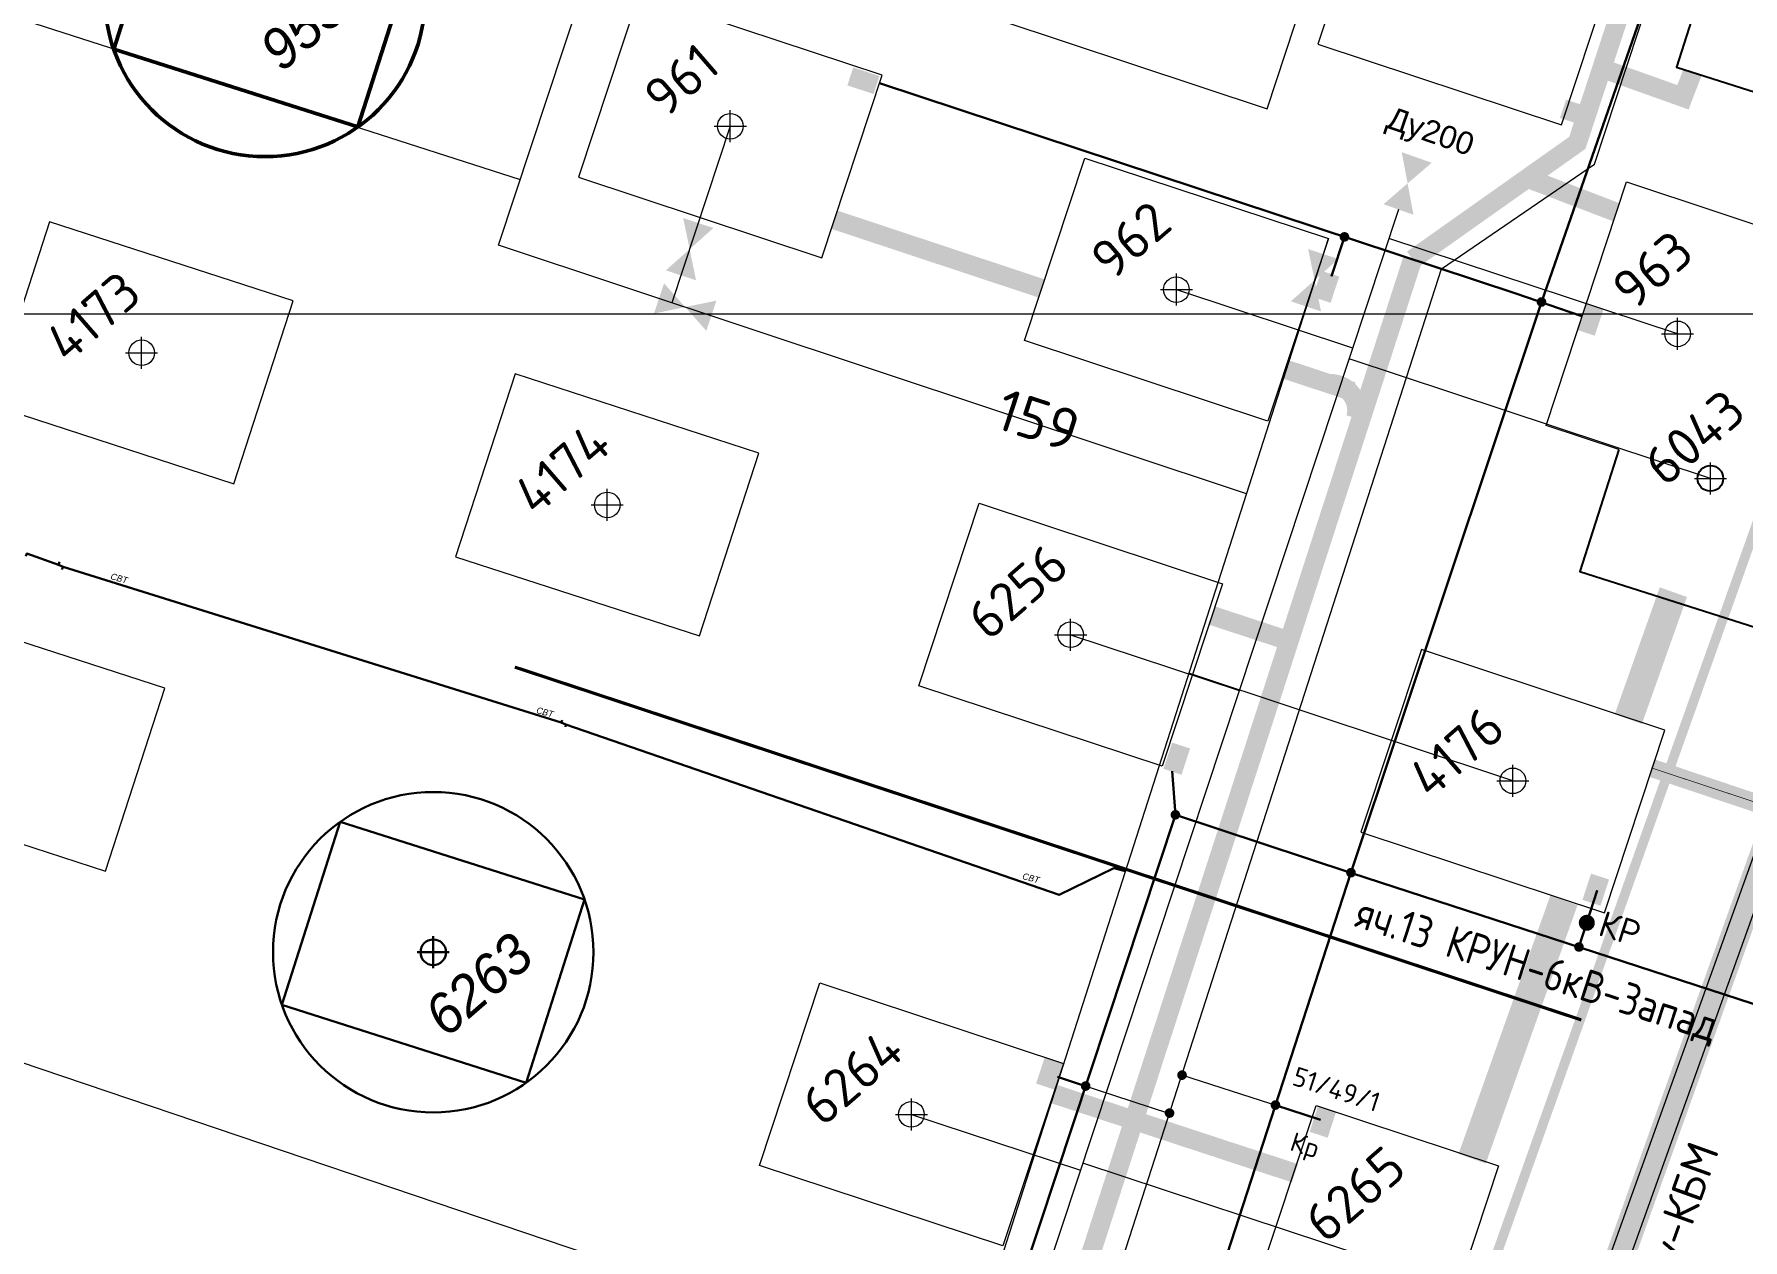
# Model space of a CAD drawing. Header units: millimetres. Extents: x 519 to 9564855, y -810 to 5021775.
# Drawn here: x 9522351 to 9522884, y 5001711 to 5002087 of the extents above; entities that cross this region are included whole.
import ezdxf
from ezdxf.enums import TextEntityAlignment as Align

# ---------------------------------------------------------------- set-up
doc = ezdxf.new("R2010")
doc.units = ezdxf.units.MM
doc.header["$LTSCALE"] = 2
doc.header["$MEASUREMENT"] = 0
doc.header["$PDMODE"] = 2
doc.header["$PDSIZE"] = 5
doc.linetypes.add('1', pattern=[0])
for name, color, linetype in [('160 скважин на 2012 год', 7, 'Continuous'), ('Existing roads', 41, 'Continuous'), ('Future Roads', 44, 'Continuous'), ('GRID_PULKOVO', 7, 'Continuous'), ('OilColl&Flowlines', 3, 'Continuous'), ('ROAD_ASF', 9, 'Continuous'), ('ROAD_GROUND', 9, 'Continuous'), ('SEA_COST', 4, 'Continuous'), ('stage 7.frame', 7, 'Continuous'), ('Скважины на 2013 год.', 21, '1'), ('Скважины на 2014 год', 70, 'Continuous'), ('Скважины на 2025 год _ОСМОТР', 5, 'Continuous')]:
    doc.layers.add(name, color=color, linetype=linetype)
for name, color, linetype, lineweight in [('160 скважин на 2012 год - Электрика', 192, 'Continuous', 30), ('160 скважин на2012 год.Выкидные линии', 5, 'Continuous', 30), ('WELLS(drilled after 2000y)', 6, 'Continuous', 40), ('Нефтепровод Fiberclass', 14, 'g5_122_n', 30), ('Новый водовод', 5, 'g_122_vpr', 30), ('Скважины на 2024 год-125', 10, 'Continuous', 40), ('Скважины на 2026', 222, 'Continuous', 50), ('Скважины на 2027 год', 20, 'Continuous', 50), ('Скважины от Геологов', 253, 'Continuous', 30), ('Электро', 1, 'Continuous', 30), ('Электроснаб', 1, 'Continuous', 18), ('Электроснабжене', 1, 'Continuous', 18)]:
    doc.layers.add(name, color=color, linetype=linetype, lineweight=lineweight)
doc.styles.add('92051501$0$STANDARD', font='simplex.shx')
doc.styles.add('Arial', font='arial.ttf', dxfattribs={"height": 30})
doc.styles.add('Elect', font='isocpeur.ttf')
doc.styles.add('GeoApp', font='', dxfattribs={"height": 1})
doc.styles.add('Line_GUGK', font='')
doc.styles.get("Standard").update_dxf_attribs({"font": 'isocpeur.ttf', "width": 0.5})
doc.styles.get('GeoApp').set_extended_font_data('D431', italic=True)
doc.styles.get('Line_GUGK').set_extended_font_data('Bm431', italic=True)
doc.linetypes.add('g5_122_n', pattern='A,1,-1,1.5,-0.3,["Н",GeoApp,S=1,R=0,X=0,Y=-0.5],-1.5,1.5,-1,4,-1,4,-1,3', length=20.8)
doc.linetypes.add('g_122_vpr', pattern='A,2,-2,3,-0.6,["Впр",Line_GUGK,S=2,R=0,X=0,Y=-1],-6.4,3,-2,8,-2,8,-2,6', length=45)
doc.linetypes.add('WTR_LINE', pattern='A,0.5,-0.2,["W",92051501$0$STANDARD,S=0.1,R=0,X=-0.1,Y=-0.05],-0.05', length=0.75)

msp = doc.modelspace()

# ---------------------------------------------------------------- hatches: boundary and pattern name
at = {"layer": '160 скважин на 2012 год - Электрика', "lineweight": 0, "ltscale": 7.5}
msp.add_hatch(color=192, dxfattribs=at).paths.add_polyline_path([(9522842.41019, 5001823.40766), (9522836.78781, 5001825.23372), (9522834.12568, 5001817.03707), (9522839.74805, 5001815.21102)])
at = {"layer": 'Электро'}
msp.add_hatch(color=256, dxfattribs=at).paths.add_polyline_path([(9522606.56987, 5002076.8633), (9522604.71288, 5002071.25107), (9522612.89474, 5002068.54384), (9522614.75173, 5002074.15607)])
at = {"layer": 'Электро', "ltscale": 0.5}
for points in [[(9522749.91465, 5002005.23467), (9522755.52688, 5002003.37769), (9522758.23411, 5002011.55954), (9522752.62188, 5002013.41653)], [(9522832.3225, 5001994.97143), (9522837.93473, 5001993.11444), (9522840.64196, 5002001.2963), (9522835.02973, 5002003.15329)], [(9522842.40954, 5001823.40727), (9522836.78717, 5001825.23333), (9522834.12503, 5001817.03669), (9522839.74741, 5001815.21063)], [(9522842.41019, 5001823.40766), (9522836.78781, 5001825.23372), (9522834.12568, 5001817.03707), (9522839.74805, 5001815.21102)]]:
    msp.add_hatch(color=256, dxfattribs=at).paths.add_polyline_path(points)
at = {"layer": 'Электро', "ltscale": 5}
for points in [[(9522703.36498, 5001857.9482), (9522708.97721, 5001856.09122), (9522711.68444, 5001864.27308), (9522706.07221, 5001866.13006)], [(9522703.36498, 5001857.9482), (9522708.97721, 5001856.09122), (9522711.68444, 5001864.27308), (9522706.07221, 5001866.13006)], [(9522663.61492, 5001759.72847), (9522669.22715, 5001757.87148), (9522671.93438, 5001766.05334), (9522666.32214, 5001767.91032)], [(9522757.2788, 5001751.02006), (9522751.65643, 5001752.84611), (9522748.99429, 5001744.64947), (9522754.61666, 5001742.82341)]]:
    msp.add_hatch(color=256, dxfattribs=at).paths.add_polyline_path(points)
at = {"layer": 'Электроснаб', "linetype": 'ByBlock', "lineweight": 0, "ltscale": 0.5}
for points in [[(9522832.3225, 5001994.97143), (9522837.93473, 5001993.11444), (9522840.64196, 5002001.2963), (9522835.02973, 5002003.15329)], [(9522842.40954, 5001823.40727), (9522836.78717, 5001825.23333), (9522834.12503, 5001817.03669), (9522839.74741, 5001815.21063)], [(9522842.41019, 5001823.40766), (9522836.78781, 5001825.23372), (9522834.12568, 5001817.03707), (9522839.74805, 5001815.21102)]]:
    msp.add_hatch(color=1, dxfattribs=at).paths.add_polyline_path(points)
at = {"layer": 'Электроснаб', "linetype": 'ByBlock', "lineweight": 0, "ltscale": 5}
for points in [[(9522703.36498, 5001857.9482), (9522708.97721, 5001856.09122), (9522711.68444, 5001864.27308), (9522706.07221, 5001866.13006)], [(9522703.36498, 5001857.9482), (9522708.97721, 5001856.09122), (9522711.68444, 5001864.27308), (9522706.07221, 5001866.13006)], [(9522663.61492, 5001759.72847), (9522669.22715, 5001757.87148), (9522671.93438, 5001766.05334), (9522666.32214, 5001767.91032)], [(9522757.2788, 5001751.02006), (9522751.65643, 5001752.84611), (9522748.99429, 5001744.64947), (9522754.61666, 5001742.82341)]]:
    msp.add_hatch(color=1, dxfattribs=at).paths.add_polyline_path(points)
at = {"layer": 'Электроснабжене', "linetype": 'ByBlock', "lineweight": 0, "ltscale": 0.5}
for points in [[(9522832.3225, 5001994.97143), (9522837.93473, 5001993.11444), (9522840.64196, 5002001.2963), (9522835.02973, 5002003.15329)], [(9522842.40954, 5001823.40727), (9522836.78717, 5001825.23333), (9522834.12503, 5001817.03669), (9522839.74741, 5001815.21063)], [(9522842.41019, 5001823.40766), (9522836.78781, 5001825.23372), (9522834.12568, 5001817.03707), (9522839.74805, 5001815.21102)]]:
    msp.add_hatch(color=1, dxfattribs=at).paths.add_polyline_path(points)
at = {"layer": 'Электроснабжене', "linetype": 'ByBlock', "lineweight": 0, "ltscale": 5}
for points in [[(9522703.36498, 5001857.9482), (9522708.97721, 5001856.09122), (9522711.68444, 5001864.27308), (9522706.07221, 5001866.13006)], [(9522703.36498, 5001857.9482), (9522708.97721, 5001856.09122), (9522711.68444, 5001864.27308), (9522706.07221, 5001866.13006)], [(9522663.61492, 5001759.72847), (9522669.22715, 5001757.87148), (9522671.93438, 5001766.05334), (9522666.32214, 5001767.91032)], [(9522757.2788, 5001751.02006), (9522751.65643, 5001752.84611), (9522748.99429, 5001744.64947), (9522754.61666, 5001742.82341)]]:
    msp.add_hatch(color=1, dxfattribs=at).paths.add_polyline_path(points)

# ---------------------------------------------------------------- linework, layer by layer
at = {"layer": '160 скважин на 2012 год', "color": 0, "linetype": 'ByBlock', "lineweight": 0, "elevation": 0.00005}
msp.add_lwpolyline([(9522764.99218, 5001838.1859), (9522840.9727, 5001813.04532), (9522859.82814, 5001870.03072), (9522783.84761, 5001895.1713)], close=True, dxfattribs=at)
at = {"layer": '160 скважин на 2012 год', "color": 8, "linetype": 'ByBlock', "lineweight": 0, "ltscale": 80, "const_width": 0.2}
msp.add_lwpolyline([(9522892.94657, 5001845.89208), (9522855.59647, 5001858.25055)], dxfattribs=at)
at = {"layer": '160 скважин на 2012 год', "color": 0, "linetype": 'ByBlock', "lineweight": 0}
msp.add_circle((9522812.4, 5001854.2), 4, dxfattribs=at)
msp.add_point((9522812.4, 5001854.2), dxfattribs=at)
at = {"layer": '160 скважин на 2012 год - Электрика', "linetype": 'ByBlock', "lineweight": 0, "ltscale": 80}
msp.add_line((9522838.75154, 5001819.97955), (9522833.01812, 5001802.33392), dxfattribs=at)
at = {"layer": '160 скважин на 2012 год - Электрика', "color": 192, "lineweight": 0, "ltscale": 7.5, "const_width": 2.5}
msp.add_lwpolyline([(9522834.28459, 5001810.27679, 1), (9522836.66223, 5001809.50425, 1)], format="xyb", close=True, dxfattribs=at)
at = {"layer": '160 скважин на2012 год.Выкидные линии', "color": 3, "linetype": 'ByBlock', "lineweight": 0, "ltscale": 80}
msp.add_lwpolyline([(9522812.4, 5001854.2), (9522711.31395, 5001887.79738)], dxfattribs=at)
at = {"layer": 'Existing roads', "linetype": 'ByBlock', "lineweight": 0, "const_width": 6, "flags": 128}
for points in [[(9522781.10905, 5002016.92933), (9522832.51197, 5002053.30862), (9522925.22907, 5002335.51409)], [(9522840.19746, 5002076.5396), (9522868.27625, 5002066.53019)], [(9522864.55584, 5002065.17035), (9522868.47182, 5002075.3514)], [(9522835.24051, 5002061.55619), (9522828.04757, 5002063.9362)], [(9522816.93555, 5002042.28475), (9522844.73627, 5002031.62419)], [(9522600.69063, 5002029.30858), (9522665.36974, 5002007.8605)], [(9522530.5957, 5001242.76622), (9522781.10905, 5002016.92933)], [(9522741.33382, 5001982.67023), (9522762.36352, 5001975.69662)], [(9522718.67666, 5001905.72862), (9522741.32311, 5001898.27684)], [(9522668.97666, 5001756.52862), (9522714.26956, 5001741.62505)], [(9522714.26956, 5001741.62505), (9522744.37135, 5001731.74796)]]:
    msp.add_lwpolyline(points, dxfattribs=at)
msp.add_lwpolyline([(9522755.14215, 5001978.1824, -0.512536816), (9522763.33906, 5001967.41412, 0.792540436)], format="xyb", dxfattribs=at)
at = {"layer": 'Future Roads', "linetype": 'ByBlock', "lineweight": 0, "ltscale": 25, "const_width": 5.7, "elevation": 0}
msp.add_lwpolyline([(9522855.59647, 5001858.25055), (9522892.85172, 5001845.72423)], dxfattribs=at)
at = {"layer": 'GRID_PULKOVO', "lineweight": 0}
msp.add_line((9519000, 5002000), (9533000, 5002000), dxfattribs=at)
at = {"layer": 'OilColl&Flowlines', "linetype": 'ByBlock', "lineweight": 0}
for p, q in [((9522735.68302, 5002063.97731), (9522798.21503, 5002253.23231)), ((9522495.84687, 5002021.33523), (9522532.29371, 5002131.48586)), ((9522532.29371, 5002131.48586), (9522735.68302, 5002063.97731)), ((9522568.2, 5002058.5), (9522549.97558, 5002003.42501)), ((9522518.99012, 5001288.22242, -26.066), (9522754.81798, 5002023.42241)), ((9522729.28402, 5001943.81958, -2.82226), (9522495.84687, 5002021.33523))]:
    msp.add_line(p, q, dxfattribs=at)
at = {"layer": 'OilColl&Flowlines', "color": 5, "linetype": 'ByBlock', "lineweight": 0}
for points in [[(9522787.08294, 5002047.10694), (9522777.71311, 5002050.39876), (9522779.54722, 5002040.63834)], [(9522781.38133, 5002030.87791), (9522779.54722, 5002040.63834), (9522772.0115, 5002034.16974)]]:
    msp.add_solid(points, dxfattribs=at)
at = {"layer": 'OilColl&Flowlines', "linetype": 'ByBlock', "lineweight": 0}
for points in [[(9522562.9177, 5002026.73159), (9522555.50192, 5002020.12584), (9522553.48906, 5002029.85097)], [(9522557.51477, 5002010.4007), (9522548.08613, 5002013.52009), (9522555.50192, 5002020.12584)], [(9522748.50965, 5002020.16564), (9522757.93829, 5002017.04626), (9522750.5225, 5002010.44051)], [(9522547.51124, 5002009.47049), (9522554.11699, 5002002.0547), (9522544.39185, 5002000.04184)], [(9522743.10672, 5002003.83476), (9522750.5225, 5002010.44051), (9522752.53536, 5002000.71537)], [(9522563.84212, 5002004.06755), (9522560.72274, 5001994.63891), (9522554.11699, 5002002.0547)]]:
    msp.add_solid(points, dxfattribs=at)
at = {"layer": 'ROAD_ASF', "lineweight": 0}
for points in [[(9521737.23529, 4997056.36456), (9521526.30791, 4997406.20512), (9521491.42617, 4997522.40996), (9521494.64376, 4997784.54227), (9521557.42562, 4998123.62451), (9523181.91284, 5002651.278), (9523567.30412, 5002471.17809), (9525869.16882, 5001381.54446), (9525963.92258, 5001333.47903), (9526128.60686, 5001261.79325), (9526517.55757, 5001074.97311), (9527241.30336, 5000725.10977), (9527302.0959, 5000699.32947), (9527474.32311, 5000617.56906), (9528116.89056, 5000310.63684)], [(9521742.137, 4997059.855), (9521531.837, 4997408.655), (9521497.437, 4997523.255), (9521500.637, 4997783.955), (9521563.237, 4998122.055), (9523185.337, 5002643.055), (9523564.737, 5002465.755), (9525866.52759, 5001376.15646), (9525961.36584, 5001328.04817), (9526126.10975, 5001256.33643), (9526514.94624, 5001069.57117), (9527238.82495, 5000719.64358), (9527299.637, 5000693.855), (9527471.737, 5000612.155), (9528114.237, 5000305.255)]]:
    msp.add_lwpolyline(points, dxfattribs=at)
at = {"layer": 'ROAD_GROUND', "color": 8, "lineweight": 0, "const_width": 9}
msp.add_lwpolyline([(9521739.68614, 4997058.10978), (9521529.07245, 4997407.43006), (9521494.43159, 4997522.83248), (9521497.64038, 4997784.24863), (9521560.33131, 4998122.83976), (9523183.62492, 5002647.1665), (9523566.02728, 5002468.46336), (9525867.84821, 5001378.85046), (9525962.64421, 5001330.7636), (9526127.3583, 5001259.06484), (9526516.25529, 5001072.2705), (9527240.06415, 5000722.37668), (9527300.86645, 5000696.59224), (9527473.0333, 5000614.86048), (9528115.56378, 5000307.94592)], dxfattribs=at)
at = {"layer": 'SEA_COST', "color": 253, "lineweight": 0, "ltscale": 0.1, "true_color": 0xacadaf, "const_width": 9, "flags": 128}
for points in [[(9522848.41771, 5001873.47387), (9522862.48502, 5001913.08606)], [(9522799.69153, 5001736.2656), (9522828.326, 5001816.89754)]]:
    msp.add_lwpolyline(points, dxfattribs=at)
at = {"layer": 'WELLS(drilled after 2000y)', "color": 0, "linetype": 'ByBlock', "lineweight": 0}
for points in [[(9522751.58202, 5002084.07759), (9522827.56254, 5002058.93701), (9522846.41798, 5002115.92241), (9522770.43745, 5002141.06299)], [(9522520.78202, 5002042.57759), (9522596.76254, 5002017.43701), (9522615.61798, 5002074.42241), (9522539.63745, 5002099.56299)]]:
    msp.add_lwpolyline(points, close=True, dxfattribs=at)
msp.add_circle((9522568.2, 5002058.5), 4, dxfattribs=at)
msp.add_point((9522568.2, 5002058.5), dxfattribs=at)
at = {"layer": 'Нефтепровод Fiberclass'}
for points in [[(9522358.918, 5001922.561), (9522358.584, 5001921.66), (9522348.716, 5001925.198), (9522348.368, 5001924.292)], [(9522359.633, 5001920.197), (9522359.975, 5001920.948), (9522358.584, 5001921.66)], [(9522515.701, 5001873.123), (9522515.447, 5001872.373), (9522359.975, 5001920.948)], [(9522516.85, 5001871.797), (9522515.447, 5001872.373)], [(9522691.48749, 5001825.98782), (9522687.895, 5001826.892), (9522670.768, 5001818.628), (9522516.85, 5001871.797), (9522516.717, 5001871.066)]]:
    msp.add_lwpolyline(points, dxfattribs=at)
at = {"layer": 'Новый водовод', "color": 5, "linetype": 'WTR_LINE', "lineweight": 0, "ltscale": 40}
for points, const_width in [([(9522948.4, 5002102.54), (9522579.30404, 5001066.25219), (9522803.12057, 5000994.80708), (9522756.95, 5000871.24), (9524314.11, 5000356)], 3), ([(9522500.95, 5001889.7), (9522833.74, 5001779.58)], 1)]:
    msp.add_lwpolyline(points, dxfattribs=dict(at, const_width=const_width))
at = {"layer": 'Скважины на 2013 год.', "color": 3, "linetype": 'ByBlock', "lineweight": 0, "ltscale": 5}
for p, q in [((9522776.69642, 5002032.52383), (9522429.09954, 5000982.00733)), ((9522863.8, 5001993.7), (9522773.71327, 5002023.50807)), ((9522707.4, 5002007.5), (9522762.39543, 5001989.30301)), ((9522874.03, 5001948.57), (9522761.2636, 5001985.88236))]:
    msp.add_line(p, q, dxfattribs=at)
at = {"layer": 'Скважины на 2014 год', "linetype": 'ByBlock', "lineweight": 0, "ltscale": 5}
msp.add_line((9522674.4, 5001899.8), (9522727.01957, 5001882.38914), dxfattribs=at)
at = {"layer": 'Скважины на 2014 год', "color": 3, "linetype": 'ByBlock', "lineweight": 0, "ltscale": 5}
for p, q in [((9522624.7, 5001750.1), (9522677.47007, 5001732.63934)), ((9522766.9, 5001705.5), (9522678.20116, 5001734.84884))]:
    msp.add_line(p, q, dxfattribs=at)
at = {"layer": 'Скважины на 2014 год', "color": 0, "linetype": 'ByBlock', "lineweight": 0}
for points in [[(9522659.98202, 5001991.57759), (9522678.83745, 5002048.56299), (9522754.81798, 5002023.42241), (9522735.96255, 5001966.43701), (9522659.98202, 5001991.57759)], [(9522845.42212, 5001957.63136), (9522822.73701, 5001965.13745), (9522847.87759, 5002041.11798), (9522904.86299, 5002022.26255), (9522892.43086, 5001984.68984)], [(9522626.98202, 5001883.87759), (9522645.83745, 5001940.86299), (9522721.81798, 5001915.72241), (9522702.96255, 5001858.73701), (9522626.98202, 5001883.87759)], [(9522577.28202, 5001734.17759), (9522596.13745, 5001791.16299), (9522672.11798, 5001766.02241), (9522653.26255, 5001709.03701), (9522577.28202, 5001734.17759)], [(9522782.82241, 5001658.08202), (9522725.83701, 5001676.93745), (9522750.97759, 5001752.91798), (9522807.96299, 5001734.06255), (9522782.82241, 5001658.08202)]]:
    msp.add_lwpolyline(points, dxfattribs=at)
for centre in [(9522707.4, 5002007.5), (9522863.8, 5001993.7), (9522674.4, 5001899.8), (9522624.7, 5001750.1)]:
    msp.add_circle(centre, 4, dxfattribs=at)
for p in [(9522707.4, 5002007.5), (9522863.8, 5001993.7), (9522674.4, 5001899.8), (9522624.7, 5001750.1)]:
    msp.add_point(p, dxfattribs=at)
at = {"layer": 'Скважины на 2024 год-125', "color": 0, "linetype": 'ByBlock', "lineweight": 0}
for points in [[(9522337.18723, 5001971.62898), (9522413.27175, 5001946.90762), (9522431.81277, 5002003.97102), (9522355.72825, 5002028.69238)], [(9522482.48723, 5001924.12898), (9522558.57175, 5001899.40762), (9522577.11277, 5001956.47102), (9522501.02825, 5001981.19238)], [(9522297.08723, 5001850.72898), (9522373.17175, 5001826.00762), (9522391.71277, 5001883.07102), (9522315.62825, 5001907.79238)]]:
    msp.add_lwpolyline(points, close=True, dxfattribs=at)
msp.add_circle((9522384.5, 5001987.8), 4, dxfattribs=at)
at = {"layer": 'Скважины на 2024 год-125', "color": 0, "linetype": 'ByBlock', "lineweight": 0, "ltscale": 50}
msp.add_circle((9522529.8, 5001940.3), 4, dxfattribs=at)
at = {"layer": 'Скважины на 2024 год-125', "color": 0, "linetype": 'ByBlock', "lineweight": 0}
for p in [(9522384.5, 5001987.8), (9522529.8, 5001940.3)]:
    msp.add_point(p, dxfattribs=at)
at = {"layer": 'Скважины на 2025 год _ОСМОТР', "color": 0, "linetype": 'ByBlock', "lineweight": -2, "ltscale": 50}
for points in [[(9522875.98758, 5002116.19098), (9522863.47913, 5002076.94257), (9522939.70178, 5002052.65044), (9522957.92087, 5002109.81743), (9522944.18922, 5002114.1937)], [(9522845.42212, 5001957.63136), (9522833.2928, 5001919.57258), (9522890.45979, 5001901.35348), (9522914.75192, 5001977.57613), (9522892.43086, 5001984.68984)]]:
    msp.add_lwpolyline(points, dxfattribs=at)
at = {"layer": 'Скважины на 2025 год _ОСМОТР', "color": 0, "linetype": 'ByBlock', "lineweight": -2}
msp.add_circle((9522874.03435, 5001948.57764), 4, dxfattribs=at)
at = {"layer": 'Скважины на 2025 год _ОСМОТР', "color": 0, "linetype": 'ByBlock', "lineweight": 0}
msp.add_point((9522874.03, 5001948.57), dxfattribs=at)
at = {"layer": 'Скважины на 2026', "color": 244, "lineweight": 0}
for p, q in [((9519990.99822, 5002848.72956), (9522502.6342, 5002041.84807)), ((9521091.56192, 5002190.61884), (9522654.25632, 5001662.48211))]:
    msp.add_line(p, q, dxfattribs=at)
at = {"layer": 'Скважины на 2027 год', "linetype": 'ByBlock', "ltscale": 50}
msp.add_lwpolyline([(9522375.77913, 5002082.56257), (9522452.00178, 5002058.27044), (9522470.22087, 5002115.43743), (9522393.99822, 5002139.72956)], close=True, dxfattribs=at)
msp.add_circle((9522423, 5002099), 50, dxfattribs=at)
at = {"layer": 'Скважины от Геологов', "linetype": 'ByBlock', "ltscale": 50}
msp.add_lwpolyline([(9522428.27913, 5001784.26257), (9522504.50178, 5001759.97044), (9522522.72087, 5001817.13743), (9522446.49822, 5001841.42956)], close=True, dxfattribs=at)
for radius in [50, 4]:
    msp.add_circle((9522475.5, 5001800.7), radius, dxfattribs=at)
msp.add_point((9522475.5, 5001800.7), dxfattribs=at)
msp.add_point((9522475.5, 5001800.7), dxfattribs=at)
at = {"layer": 'Электро', "ltscale": 0.5}
for p, q in [((9522821.32127, 5002003.63828, -0.00001), (9522864.86825, 5002128.79352, -0.00006)), ((9522813.37406, 5002006.25342, 0), (9522614.80229, 5002071.95722, 0)), ((9522755.79083, 5002011.6593), (9522759.8447, 5002023.96531, 0)), ((9522813.37266, 5002006.25388, 0), (9522833.9687, 5001999.23771, 0)), ((9522761.84921, 5001825.48116, -0.00001), (9522821.32127, 5002003.63828, -0.00001)), ((9522707.09296, 5001843.59751, -0.00001), (9522706.08501, 5001857.16443)), ((9522707.09296, 5001843.59751, -0.00001), (9522584.1808, 5001472.09832, -0.00001)), ((9522761.84921, 5001825.48116, -0.00001), (9522707.09296, 5001843.59751, -0.00001)), ((9522692.18263, 5001611.06791, -0.00001), (9522761.84967, 5001825.48101, -0.00001)), ((9522906.29568, 5001778.38095, 0), (9522761.84921, 5001825.48116, -0.00001)), ((9522838.7509, 5001819.97917), (9522833.01748, 5001802.33353)), ((9522838.75154, 5001819.97955), (9522833.01812, 5001802.33392)), ((9522670.33583, 5001761.83136), (9522679.08278, 5001758.93739, -0.00001)), ((9522752.3928, 5001748.43516), (9522738.30341, 5001753.01308))]:
    msp.add_line(p, q, dxfattribs=at)
at = {"layer": 'Электро', "ltscale": 50, "const_width": 1.5}
for points, elevation in [([(9522759.13141, 5002024.19707, 1), (9522760.55799, 5002023.73355, 1)], 0), ([(9522820.60797, 5002003.87004, 1), (9522822.03456, 5002003.40651, 1)], -0.00001), ([(9522761.15506, 5001825.77027, 1), (9522762.58165, 5001825.30675, 1)], -0.00001), ([(9522678.36949, 5001759.16916, 1), (9522679.79608, 5001758.70563, 1)], -0.00001)]:
    msp.add_lwpolyline(points, format="xyb", close=True, dxfattribs=dict(at, elevation=elevation))
at = {"layer": 'Электро', "ltscale": 5, "const_width": 1.5, "elevation": -0.00001}
msp.add_lwpolyline([(9522706.37966, 5001843.82927, 1), (9522707.80625, 5001843.36574, 1)], format="xyb", close=True, dxfattribs=at)
at = {"layer": 'Электро', "ltscale": 50, "const_width": 1.5}
for points in [[(9522832.30483, 5001802.56568, 1), (9522833.73142, 5001802.10215, 1)], [(9522737.59012, 5001753.24484, 1), (9522739.0167, 5001752.78132, 1)]]:
    msp.add_lwpolyline(points, format="xyb", close=True, dxfattribs=at)
at = {"layer": 'Электроснаб', "color": 1, "linetype": 'ByBlock', "lineweight": 0, "ltscale": 0.5}
for p, q in [((9522755.79083, 5002011.6593), (9522759.8447, 5002023.96531, 0)), ((9522813.37266, 5002006.25388, 0), (9522833.9687, 5001999.23771, 0)), ((9522707.09296, 5001843.59751, -0.00001), (9522706.08501, 5001857.16443)), ((9522761.84921, 5001825.48116, -0.00001), (9522707.09296, 5001843.59751, -0.00001)), ((9522906.29568, 5001778.38095, 0), (9522761.84921, 5001825.48116, -0.00001)), ((9522838.7509, 5001819.97917), (9522833.01748, 5001802.33353)), ((9522838.75154, 5001819.97955), (9522833.01812, 5001802.33392)), ((9522670.33583, 5001761.83136), (9522679.08278, 5001758.93739, -0.00001)), ((9522752.3928, 5001748.43516), (9522738.30341, 5001753.01308))]:
    msp.add_line(p, q, dxfattribs=at)
at = {"layer": 'Электроснаб', "color": 1, "lineweight": 0, "ltscale": 50, "const_width": 1.5}
for points, elevation in [([(9522759.13141, 5002024.19707, 1), (9522760.55799, 5002023.73355, 1)], 0), ([(9522820.60797, 5002003.87004, 1), (9522822.03456, 5002003.40651, 1)], -0.00001), ([(9522761.15506, 5001825.77027, 1), (9522762.58165, 5001825.30675, 1)], -0.00001), ([(9522708.45259, 5001762.58474, 1), (9522709.87917, 5001762.12121, 1)], 0), ([(9522704.54104, 5001750.74268, 1), (9522705.96763, 5001750.27915, 1)], 0)]:
    msp.add_lwpolyline(points, format="xyb", close=True, dxfattribs=dict(at, elevation=elevation))
at = {"layer": 'Электроснаб', "color": 1, "linetype": 'ByBlock', "lineweight": 0, "ltscale": 5, "const_width": 1.5, "elevation": -0.00001}
msp.add_lwpolyline([(9522706.37966, 5001843.82927, 1), (9522707.80625, 5001843.36574, 1)], format="xyb", close=True, dxfattribs=at)
at = {"layer": 'Электроснаб', "color": 1, "lineweight": 0, "ltscale": 50, "const_width": 1.5}
msp.add_lwpolyline([(9522832.30483, 5001802.56568, 1), (9522833.73142, 5001802.10215, 1)], format="xyb", close=True, dxfattribs=at)
at = {"layer": 'Электроснабжене', "color": 1, "linetype": 'ByBlock', "lineweight": 0, "ltscale": 0.5}
for p, q in [((9522837.8908, 5002046.68449, -0.00002), (9522864.86825, 5002128.79352, -0.00006)), ((9522790.07784, 5002013.96171, 0), (9522837.8908, 5002046.68449, -0.00002)), ((9522755.79083, 5002011.6593), (9522759.8447, 5002023.96531, 0)), ((9522663.23237, 5001619.99614, -0.00001), (9522790.07784, 5002013.96171, 0)), ((9522813.37266, 5002006.25388, 0), (9522833.9687, 5001999.23771, 0)), ((9522707.09296, 5001843.59751, -0.00001), (9522706.08501, 5001857.16443)), ((9522761.84921, 5001825.48116, -0.00001), (9522707.09296, 5001843.59751, -0.00001)), ((9522906.29568, 5001778.38095, 0), (9522761.84921, 5001825.48116, -0.00001)), ((9522838.7509, 5001819.97917), (9522833.01748, 5001802.33353)), ((9522838.75154, 5001819.97955), (9522833.01812, 5001802.33392)), ((9522670.33583, 5001761.83136), (9522705.22189, 5001750.41014, 0)), ((9522752.3928, 5001748.43516), (9522709.07641, 5001762.38178, 0))]:
    msp.add_line(p, q, dxfattribs=at)
at = {"layer": 'Электроснабжене', "color": 1, "lineweight": 0, "ltscale": 50, "const_width": 1.5}
for points, elevation in [([(9522759.13141, 5002024.19707, 1), (9522760.55799, 5002023.73355, 1)], 0), ([(9522820.60797, 5002003.87004, 1), (9522822.03456, 5002003.40651, 1)], -0.00001), ([(9522761.15506, 5001825.77027, 1), (9522762.58165, 5001825.30675, 1)], -0.00001), ([(9522708.45259, 5001762.58474, 1), (9522709.87917, 5001762.12121, 1)], 0), ([(9522704.54104, 5001750.74268, 1), (9522705.96763, 5001750.27915, 1)], 0)]:
    msp.add_lwpolyline(points, format="xyb", close=True, dxfattribs=dict(at, elevation=elevation))
at = {"layer": 'Электроснабжене', "color": 1, "linetype": 'ByBlock', "lineweight": 0, "ltscale": 5, "const_width": 1.5, "elevation": -0.00001}
msp.add_lwpolyline([(9522706.37966, 5001843.82927, 1), (9522707.80625, 5001843.36574, 1)], format="xyb", close=True, dxfattribs=at)
at = {"layer": 'Электроснабжене', "color": 1, "lineweight": 0, "ltscale": 50, "const_width": 1.5}
msp.add_lwpolyline([(9522832.30483, 5001802.56568, 1), (9522833.73142, 5001802.10215, 1)], format="xyb", close=True, dxfattribs=at)

# ---------------------------------------------------------------- texts
at = {"layer": '160 скважин на 2012 год', "color": 0, "linetype": 'ByBlock', "lineweight": 0, "style": 'Elect'}
msp.add_text('4176', height=12, rotation=41, dxfattribs=at).set_placement((9522786.58551, 5001848.15325))
at = {"layer": '160 скважин на 2012 год - Электрика', "color": 192, "linetype": 'ByBlock', "lineweight": 0, "ltscale": 80}
msp.add_text('КР', height=8, rotation=342, dxfattribs=at).set_placement((9522838.53453, 5001806.18077))
at = {"layer": 'OilColl&Flowlines', "color": 7, "lineweight": 0, "style": 'Elect'}
msp.add_text('159', height=13.005168, rotation=341.9567907, dxfattribs=at).set_placement((9522650.08993, 5001964.51988, 0))
at = {"layer": 'ROAD_GROUND', "color": 8, "lineweight": 0}
msp.add_text('автодорога Актау-КБМ', height=10, rotation=70.2624043, dxfattribs=at).set_placement((9522848.02373, 5001673.30888), align=Align.MIDDLE_CENTER)
at = {"layer": 'stage 7.frame', "color": 5, "lineweight": 0, "style": 'Arial'}
msp.add_text('Ду200', height=7, rotation=341.0854858, dxfattribs=at).set_placement((9522772.45044, 5002058.1814))
at = {"layer": 'WELLS(drilled after 2000y)', "color": 0, "linetype": 'ByBlock', "lineweight": 0, "style": 'Elect'}
msp.add_text('961', height=12, rotation=41, dxfattribs=at).set_placement((9522547.96243, 5002060.6938))
at = {"layer": 'Нефтепровод Fiberclass', "linetype": 'ByBlock', "lineweight": 0, "style": 'GeoApp'}
for p in [(9522377.49242, 5001917.40349, -27.6811), (9522510.35351, 5001875.61781, -27.6811), (9522662.01828, 5001823.85531, -27.6811)]:
    msp.add_text('СВТ', height=2, rotation=344.3622289, dxfattribs=at).set_placement(p, align=Align.MIDDLE_CENTER)
at = {"layer": 'Скважины на 2014 год', "color": 0, "linetype": 'ByBlock', "lineweight": 0, "style": 'Elect'}
for s, p in [('962', (9522687.39736, 5002010.02281)), ('963', (9522850.11504, 5002000.69454)), ('6256', (9522648.81523, 5001897.51357)), ('6264', (9522597.07748, 5001745.84357)), ('6265', (9522754.05587, 5001709.44481))]:
    msp.add_text(s, height=12, rotation=41, dxfattribs=at).set_placement(p)
at = {"layer": 'Скважины на 2024 год-125', "color": 0, "linetype": 'ByBlock', "lineweight": 0, "style": 'Elect'}
for s, p in [('4173', (9522361.23115, 5001984.09924)), ('4174', (9522507.35454, 5001936.44443))]:
    msp.add_text(s, height=12, rotation=41, dxfattribs=at).set_placement(p)
at = {"layer": 'Скважины на 2025 год _ОСМОТР', "color": 0, "linetype": 'ByBlock', "lineweight": 40, "style": 'Elect'}
msp.add_text('6043', height=12, rotation=41, dxfattribs=at).set_placement((9522859.98998, 5001945.56993))
at = {"layer": 'Скважины на 2027 год', "linetype": 'ByBlock', "style": 'Line_GUGK'}
msp.add_text('953', height=12.5, rotation=41, dxfattribs=at).set_placement((9522428.3326, 5002075.17154))
at = {"layer": 'Скважины от Геологов', "linetype": 'ByBlock', "ltscale": 50, "style": 'Line_GUGK'}
msp.add_text('6263', height=12.5, rotation=41, dxfattribs=at).set_placement((9522479.65466, 5001773.75423))
at = {"layer": 'Электро', "width": 0.85}
msp.add_text('яч.13 КРУН-6кВ-Запад', height=10, rotation=342.0276802, dxfattribs=at).set_placement((9522762.55114, 5001808.86735, -0.00006))
at = {"layer": 'Электро'}
for s, p in [('51/49/1', (9522743.14432, 5001759.40954)), ('Кр', (9522742.39785, 5001739.03608))]:
    msp.add_text(s, height=6, rotation=342, dxfattribs=at).set_placement(p)
at = {"layer": 'Электроснаб', "color": 1, "linetype": 'ByBlock', "lineweight": 0, "width": 0.85}
msp.add_text('яч.13 КРУН-6кВ-Запад', height=10, rotation=342.0276802, dxfattribs=at).set_placement((9522762.55114, 5001808.86735, -0.00006))
at = {"layer": 'Электроснаб', "color": 1, "linetype": 'ByBlock', "lineweight": 0}
for s, p in [('51/49/1', (9522743.14432, 5001759.40954)), ('Кр', (9522742.39785, 5001739.03608))]:
    msp.add_text(s, height=6, rotation=342, dxfattribs=at).set_placement(p)
at = {"layer": 'Электроснабжене', "color": 1, "linetype": 'ByBlock', "lineweight": 0, "width": 0.85}
msp.add_text('яч.13 КРУН-6кВ-Запад', height=10, rotation=342.0276802, dxfattribs=at).set_placement((9522762.55114, 5001808.86735, -0.00006))
at = {"layer": 'Электроснабжене', "color": 1, "linetype": 'ByBlock', "lineweight": 0}
for s, p in [('51/49/1', (9522743.14432, 5001759.40954)), ('Кр', (9522742.39785, 5001739.03608))]:
    msp.add_text(s, height=6, rotation=342, dxfattribs=at).set_placement(p)

doc.saveas('drawing.dxf')
